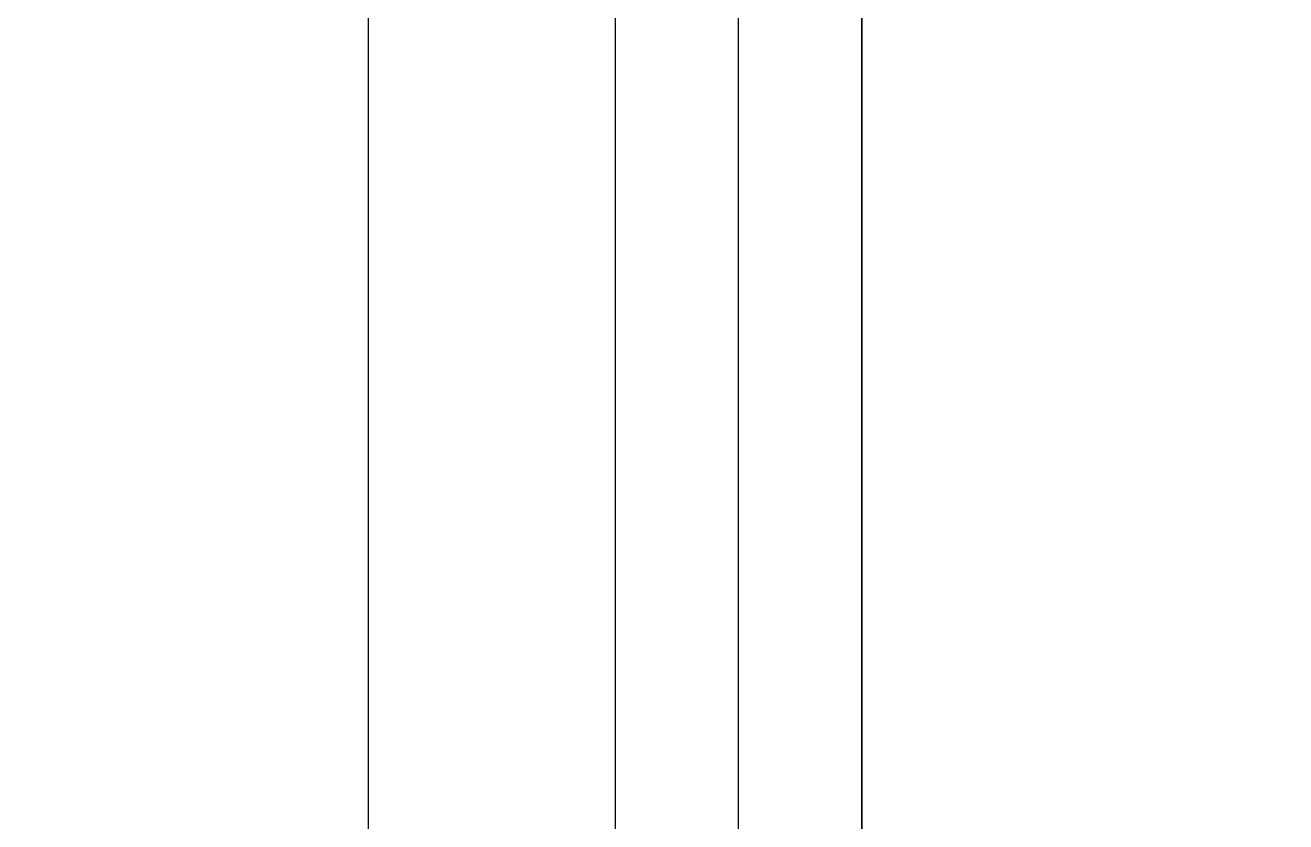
# Model space of a CAD drawing. Header units: inches. Extents: x 16928 to 514628, y -1471 to 241387.
# Drawn here: x 52780 to 53547, y 52925 to 53410 of the extents above; entities that cross this region are included whole.
import ezdxf

# ---------------------------------------------------------------- set-up
doc = ezdxf.new("R2010")
doc.units = ezdxf.units.IN
doc.header["$MEASUREMENT"] = 0
for name, color, linetype in [('12. mRspecT - LEGEND', 1, 'Continuous'), ('LW', 2, 'Continuous'), ('WIN', 9, 'Continuous')]:
    doc.layers.add(name, color=color, linetype=linetype)

msp = doc.modelspace()

# ---------------------------------------------------------------- linework, layer by layer
at = {"layer": '12. mRspecT - LEGEND'}
msp.add_lwpolyline([(53513.76, 34610.48), (51863.56, 34610.48), (51863.56, 37610.48), (55288.56, 37610.48), (55288.56, 44260.48), (53288.56, 44260.48), (53288.56, 56110.48), (57288.56, 56110.48), (57288.56, 58610.48), (65138.56, 58610.48), (65138.56, 56785.48), (68563.28, 56785.48), (68563.56, 57160.48)], dxfattribs=at)
at = {"layer": 'LW'}
msp.add_line((52988.56, 51685.48), (52988.56, 54685.48), dxfattribs=at)
at = {"layer": 'WIN'}
for p, q in [((53288.56, 54685.48), (53288.56, 51685.48)), ((53138.56, 54660.48), (53138.56, 51710.48)), ((53213.56, 52915.48), (53213.56, 53455.48))]:
    msp.add_line(p, q, dxfattribs=at)

doc.saveas('drawing.dxf')
